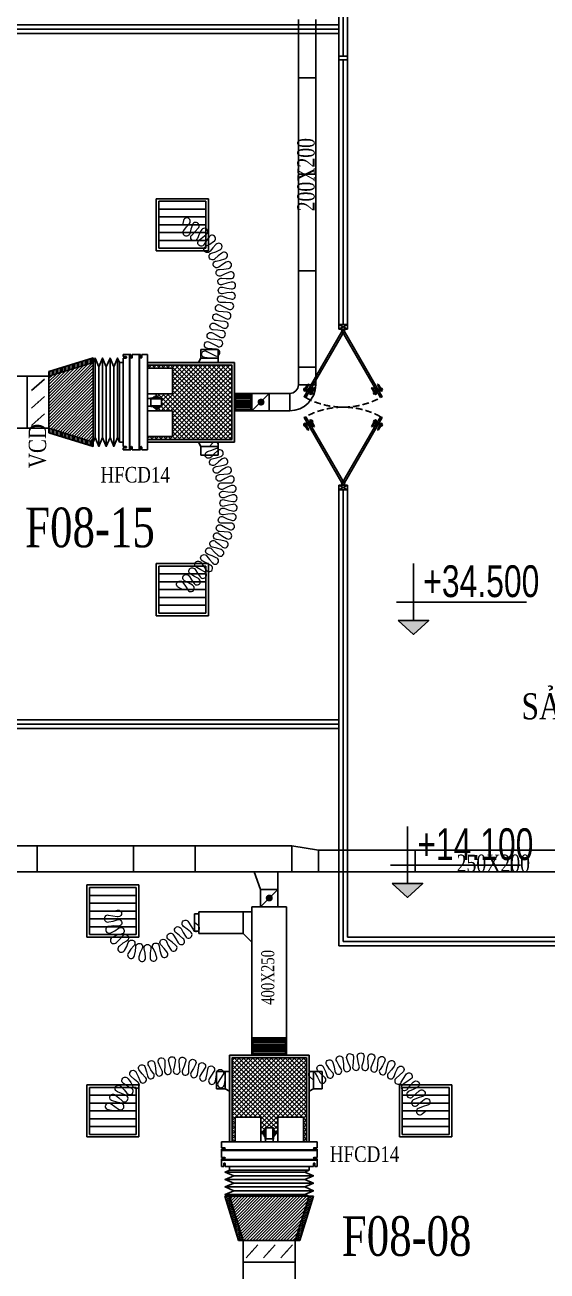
# Model space of a CAD drawing. Header units: metres. Extents: x 352651 to 1421851, y -87441 to -24441.
# Drawn here: x 999570 to 1005579, y -62804 to -48460 of the extents above; entities that cross this region are included whole.
import ezdxf
from ezdxf.enums import TextEntityAlignment as Align

# ---------------------------------------------------------------- set-up
doc = ezdxf.new("R2010")
doc.units = ezdxf.units.M
doc.header["$LTSCALE"] = 300
doc.header["$MEASUREMENT"] = 0
doc.linetypes.add('DASHED2', pattern=[0.375, 0.25, -0.125])
doc.layers.get('0').update_dxf_attribs({"linetype": 'CONTINUOUS'})
for name, color, linetype in [('bat noi mem', 4, 'CONTINUOUS'), ('CUA', 8, 'CONTINUOUS'), ('CUAGIO', 2, 'CONTINUOUS'), ('KHUAT', 8, 'DASHED2'), ('KT', 1, 'CONTINUOUS'), ('TEXT', 4, 'CONTINUOUS'), ('THAY', 9, 'CONTINUOUS'), ('thiet bi', 11, 'CONTINUOUS')]:
    doc.layers.add(name, color=color, linetype=linetype)
doc.layers.add('noi mem', color=5, linetype='BATTING', lineweight=0)
doc.styles.add('ANO', font='VnAvantH.TTF')
doc.styles.add('chu thich', font='vntimeh.shx', dxfattribs={"width": 0.8})
doc.styles.add('PHU', font='vntimeh.shx', dxfattribs={"width": 0.8})
doc.styles.add('ROMANS', font='romans.shx', dxfattribs={"width": 0.75, "bigfont": 'romancvn.shx'})
doc.linetypes.add('BATTING', pattern='A,0.0001,-0.1,[134,ltypeshp.shx,S=0.1,R=0,X=-0.1,Y=0],-0.2,[134,ltypeshp.shx,S=0.1,R=180,X=0.1,Y=0],-0.1', length=0.4001)
pattern_1 = [(90, (1057804.174, -608471.175), (12.5, 6.25), [0, -12.5])]
pattern_2 = [(180, (1558050.941, -4495.648), (-6.25, 12.5), [0, -12.5])]

# ---------------------------------------------------------------- blocks, each defined once
blk = doc.blocks.new('COTSAN')
for p, q in [((0, 1.044), (0, 5.58)), ((-1.335, 2.537), (8.895, 2.537))]:
    blk.add_line(p, q)
blk.add_lwpolyline([(-1.199, 1.107), (1.201, 1.107), (0.001, 0)], close=True)
blk.add_solid([(-1.199, 1.107), (1.201, 1.107), (0.001, 0)])
at = {"style": 'ANO', "width": 0.75}
blk.add_attdef('+0.000', (0.773, 2.941), '', height=2.5, dxfattribs=at)
blk = doc.blocks.new('SAG')
at = {"layer": 'CUAGIO'}
for p, q in [((-300, 300), (-300, -300)), ((300, 300), (-300, 300)), ((300, -300), (300, 300)), ((-300, -300), (300, -300))]:
    blk.add_line(p, q, dxfattribs=at)
at = {"layer": 'CUAGIO', "color": 8}
for p, q in [((-270, 270), (-270, -270)), ((270, 270), (-270, 270)), ((-180, -270), (-180, 270)), ((-90, -270), (-90, 270)), ((0, -270), (0, 270)), ((90, -270), (90, 270)), ((180, -270), (180, 270)), ((270, -270), (270, 270)), ((-270, -270), (270, -270))]:
    blk.add_line(p, q, dxfattribs=at)
blk = doc.blocks.new('bac noi mem')
at = {"layer": 'bat noi mem'}
for p, q in [((493887, -64673), (493867, -64693)), ((494047, -64673), (493887, -64673)), ((494047, -64673), (494067, -64693)), ((494067, -64693), (493867, -64693)), ((493867, -64693), (493887, -64713)), ((493887, -64713), (493867, -64733)), ((494067, -64733), (493867, -64733)), ((493867, -64733), (493887, -64753)), ((493887, -64753), (493867, -64773)), ((494067, -64773), (493867, -64773)), ((493867, -64773), (493887, -64793)), ((493887, -64793), (493867, -64813)), ((494067, -64813), (493867, -64813)), ((493867, -64813), (493887, -64833)), ((493887, -64833), (493867, -64853)), ((494047, -64713), (493887, -64713)), ((494047, -64753), (493887, -64753)), ((494047, -64793), (493887, -64793)), ((494047, -64833), (493887, -64833)), ((494067, -64693), (494047, -64713)), ((494047, -64713), (494067, -64733)), ((494067, -64733), (494047, -64753)), ((494047, -64753), (494067, -64773)), ((494067, -64773), (494047, -64793)), ((494047, -64793), (494067, -64813)), ((494067, -64813), (494047, -64833)), ((494047, -64833), (494067, -64853)), ((494067, -64853), (493867, -64853)), ((493867, -64853), (493887, -64873)), ((494047, -64873), (493887, -64873)), ((494067, -64853), (494047, -64873))]:
    blk.add_line(p, q, dxfattribs=at)

msp = doc.modelspace()

# ---------------------------------------------------------------- hatches: boundary and pattern name
at = {"layer": 'CUAGIO'}
h = msp.add_hatch(dxfattribs=at)
h.set_pattern_fill('DOTS', color=2, scale=200, angle=90, style=0)
h.set_pattern_definition(pattern_1)
h.paths.add_polyline_path([(999847.1, -52502.4), (999847.1, -52450), (1000357.1, -52292), (1000357.1, -52344.4)])
h = msp.add_hatch(dxfattribs=at)
h.set_pattern_fill('ANSI31', color=256, scale=200, style=0)
h.set_pattern_definition([(45, (174941.88, -88621.382), (-17.6776695, 17.6776695), [])])
h.paths.add_polyline_path([(1000357.1, -52344.4), (999847.1, -52502.4), (999847.1, -53102.4), (1000357.1, -53260.4)])
h = msp.add_hatch(dxfattribs=at)
h.set_pattern_fill('DOTS', color=2, scale=200, angle=-90, style=0)
h.set_pattern_definition([(270, (1031519.591, 545734.478), (12.5, -6.25), [0, -12.5])])
h.paths.add_polyline_path([(1001952.1, -53230.4), (1000982.1, -53230.4), (1000982.1, -53260.4), (1001982.1, -53260.4), (1001982.1, -52344.4), (1000982.1, -52344.4), (1000982.1, -52374.4), (1001952.1, -52374.4)])
at = {"layer": 'CUAGIO', "ltscale": 1.5}
h = msp.add_hatch(dxfattribs=at)
h.set_pattern_fill('ANSI37', color=9, scale=300, style=0)
h.set_pattern_definition([(45, (532935.114, 157.193), (-26.5165043, 26.5165043), []), (135, (532935.114, 157.193), (-26.5165043, -26.5165043), [])])
h.paths.add_polyline_path([(1001268.1, -52900.6), (1001268.1, -53195.6), (1000982.1, -53195.6), (1000982.1, -53230.4), (1001952.1, -53230.4), (1001952.1, -52374.4), (1000982.1, -52374.4), (1000982.1, -52410.6), (1001268.1, -52410.6), (1001268.1, -52705.6), (1001080.7, -52705.6), (1001080.7, -52735), (1001100.9, -52735), (1001100.9, -52745.5), (1001116.7, -52745.5), (1001116.7, -52755.4), (1001141.6, -52755.4, -1), (1001143.7, -52761.9), (1001143.7, -52844.3, -1), (1001141.6, -52850.7), (1001116.7, -52850.7), (1001116.7, -52860.6), (1001100.9, -52860.6), (1001100.9, -52871.2), (1001080.7, -52871.2), (1001080.7, -52900.6)])
at = {"layer": 'CUAGIO'}
h = msp.add_hatch(dxfattribs=at)
h.set_pattern_fill('DOTS', color=2, scale=200, angle=90, style=0)
h.set_pattern_definition(pattern_1)
h.paths.add_polyline_path([(999847.1, -53154.7), (999847.1, -53102.4), (1000357.1, -53260.4), (1000357.1, -53312.7)])
h = msp.add_hatch(dxfattribs=at)
h.set_pattern_fill('DOTS', color=2, scale=200, style=0)
h.set_pattern_definition([(0, (403845.287, -30780.231), (6.25, 12.5), [0, -12.5])])
h.paths.add_polyline_path([(1002810.1, -60347.7), (1002810.1, -61317.7), (1002840.1, -61317.7), (1002840.1, -60317.7), (1001924.1, -60317.7), (1001924.1, -61317.7), (1001954.1, -61317.7), (1001954.1, -60347.7)])
at = {"layer": 'CUAGIO', "ltscale": 1.5}
h = msp.add_hatch(dxfattribs=at)
h.set_pattern_fill('ANSI37', color=9, scale=300, style=0)
h.set_pattern_definition([(45, (451260.247, -717.186), (-26.5165043, 26.5165043), []), (135, (451260.247, -717.186), (-26.5165043, -26.5165043), [])])
h.paths.add_polyline_path([(1002285.3, -61031.7), (1002285.3, -61219.1), (1002314.7, -61219.1), (1002314.7, -61198.9), (1002325.3, -61198.9), (1002325.3, -61183.1), (1002335.2, -61183.1), (1002335.2, -61158.2, -1), (1002341.7, -61156.1), (1002424, -61156.1, -1), (1002430.5, -61158.2), (1002430.5, -61183.1), (1002440.4, -61183.1), (1002440.4, -61198.9), (1002450.9, -61198.9), (1002450.9, -61219.1), (1002480.3, -61219.1), (1002480.3, -61031.7), (1002775.3, -61031.7), (1002775.3, -61317.7), (1002810.1, -61317.7), (1002810.1, -60347.7), (1001954.1, -60347.7), (1001954.1, -61317.7), (1001990.3, -61317.7), (1001990.3, -61031.7)])
at = {"layer": 'CUAGIO'}
h = msp.add_hatch(dxfattribs=at)
h.set_pattern_fill('DOTS', color=2, scale=200, angle=180, style=0)
h.set_pattern_definition(pattern_2)
h.paths.add_polyline_path([(1002082.1, -62452.7), (1002029.8, -62452.7), (1001871.8, -61942.7), (1001924.1, -61942.7)])
h = msp.add_hatch(dxfattribs=at)
h.set_pattern_fill('ANSI31', color=256, scale=200, style=0)
h.set_pattern_definition([(45, (174941.88, -88268.802), (-17.6776695, 17.6776695), [])])
h.paths.add_polyline_path([(1001924.1, -61942.7), (1002082.1, -62452.7), (1002682.1, -62452.7), (1002840.1, -61942.7)])
h = msp.add_hatch(dxfattribs=at)
h.set_pattern_fill('DOTS', color=2, scale=200, angle=180, style=0)
h.set_pattern_definition(pattern_2)
h.paths.add_polyline_path([(1002734.5, -62452.7), (1002682.1, -62452.7), (1002840.1, -61942.7), (1002892.5, -61942.7)])

# ---------------------------------------------------------------- linework, layer by layer
at = {"layer": 'bat noi mem'}
for p, q in [((1000357.1, -53260.4), (1000357.1, -52344.4)), ((1000378.6, -53210.4), (1000378.6, -52294.4)), ((1000464.3, -53210.4), (1000464.3, -52294.4)), ((1000550, -52294.4), (1000550, -53210.4)), ((1000635.7, -52294.4), (1000635.7, -53210.4)), ((1000421.4, -52394.4), (1000421.4, -53310.4)), ((1000507.1, -53310.4), (1000507.1, -52394.4)), ((1000592.9, -53310.4), (1000592.9, -52394.4)), ((1002582.1, -60117.7), (1002182.1, -60117.7)), ((1002202.1, -60117.7), (1002182.1, -60137.7)), ((1002582.1, -60137.7), (1002182.1, -60137.7)), ((1002182.1, -60137.7), (1002202.1, -60157.7)), ((1002202.1, -60157.7), (1002182.1, -60177.7)), ((1002582.1, -60177.7), (1002182.1, -60177.7)), ((1002182.1, -60177.7), (1002202.1, -60197.7)), ((1002202.1, -60197.7), (1002182.1, -60217.7)), ((1002582.1, -60217.7), (1002182.1, -60217.7)), ((1002182.1, -60217.7), (1002202.1, -60237.7)), ((1002202.1, -60237.7), (1002182.1, -60257.7)), ((1002562.1, -60157.7), (1002202.1, -60157.7)), ((1002562.1, -60197.7), (1002202.1, -60197.7)), ((1002562.1, -60237.7), (1002202.1, -60237.7)), ((1002562.1, -60117.7), (1002582.1, -60137.7)), ((1002582.1, -60137.7), (1002562.1, -60157.7)), ((1002562.1, -60157.7), (1002582.1, -60177.7)), ((1002582.1, -60177.7), (1002562.1, -60197.7)), ((1002562.1, -60197.7), (1002582.1, -60217.7)), ((1002582.1, -60217.7), (1002562.1, -60237.7)), ((1002562.1, -60237.7), (1002582.1, -60257.7)), ((1002582.1, -60257.7), (1002182.1, -60257.7)), ((1002182.1, -60257.7), (1002202.1, -60277.7)), ((1002202.1, -60277.7), (1002182.1, -60297.7)), ((1002582.1, -60297.7), (1002182.1, -60297.7)), ((1002182.1, -60297.7), (1002202.1, -60317.7)), ((1002562.1, -60277.7), (1002202.1, -60277.7)), ((1002562.1, -60317.7), (1002202.1, -60317.7)), ((1002582.1, -60257.7), (1002562.1, -60277.7)), ((1002562.1, -60277.7), (1002582.1, -60297.7)), ((1002582.1, -60297.7), (1002562.1, -60317.7)), ((1001874.1, -61664.1), (1002790.1, -61664.1)), ((1001874.1, -61749.8), (1002790.1, -61749.8)), ((1002890.1, -61707), (1001974.1, -61707)), ((1002890.1, -61792.7), (1001974.1, -61792.7)), ((1002790.1, -61835.5), (1001874.1, -61835.5)), ((1002790.1, -61921.3), (1001874.1, -61921.3)), ((1002840.1, -61942.7), (1001924.1, -61942.7)), ((1001974.1, -61878.4), (1002890.1, -61878.4))]:
    msp.add_line(p, q, dxfattribs=at)
for points in [[(1000657.1, -52344.4), (1000635.7, -52294.4), (1000592.9, -52394.4), (1000550, -52294.4), (1000507.1, -52394.4), (1000464.3, -52294.4), (1000421.4, -52394.4), (1000378.6, -52294.4), (1000357.1, -52344.4)], [(1000657.1, -53260.4), (1000635.7, -53210.4), (1000592.9, -53310.4), (1000550, -53210.4), (1000507.1, -53310.4), (1000464.3, -53210.4), (1000421.4, -53310.4), (1000378.6, -53210.4), (1000357.1, -53260.4)], [(1001924.1, -61642.7), (1001874.1, -61664.1), (1001974.1, -61707), (1001874.1, -61749.8), (1001974.1, -61792.7), (1001874.1, -61835.5), (1001974.1, -61878.4), (1001874.1, -61921.3), (1001924.1, -61942.7)], [(1002840.1, -61642.7), (1002790.1, -61664.1), (1002890.1, -61707), (1002790.1, -61749.8), (1002890.1, -61792.7), (1002790.1, -61835.5), (1002890.1, -61878.4), (1002790.1, -61921.3), (1002840.1, -61942.7)]]:
    msp.add_lwpolyline(points, dxfattribs=at)
at = {"layer": 'CUA', "linetype": 'Continuous'}
for p, q in [((1003182.1, -48859.6), (1003182.1, -45809.6)), ((1003182.1, -45809.6), (1003182.1, -48859.6)), ((1003232.1, -45809.6), (1003232.1, -48819.6)), ((1003282.1, -45809.6), (1003282.1, -48859.6)), ((992382.1, -48459.6), (1003182.1, -48459.6)), ((992382.1, -48509.6), (1003182.1, -48509.6)), ((992382.1, -48559.6), (1003182.1, -48559.6)), ((1003182.1, -48859.6), (1003182.1, -51909.6)), ((1003232.1, -48859.6), (1003232.1, -51909.6)), ((1003282.1, -48859.6), (1003282.1, -51909.6)), ((1003182.1, -59059.6), (1003182.1, -53809.6)), ((1003182.1, -53809.6), (1003182.1, -58873.5)), ((1003232.1, -53809.6), (1003232.1, -59009.6)), ((1003282.1, -53809.6), (1003282.1, -58959.6)), ((994382.1, -56459.6), (1003182.1, -56459.6)), ((994382.1, -56509.6), (1003182.1, -56509.6)), ((994382.1, -56559.6), (1003182.1, -56559.6)), ((1003182.1, -59059.6), (1008832.1, -59059.6)), ((1003232.1, -59009.6), (1008832.1, -59009.6)), ((1003282.1, -58959.6), (1008832.1, -58959.6))]:
    msp.add_line(p, q, dxfattribs=at)
at = {"layer": 'CUA'}
for p, q in [((1003182.1, -51909.6), (1003281.7, -51909.6)), ((1003281.7, -51962.3), (1003182.1, -51909.6)), ((1003182.1, -51962.3), (1003281.7, -51909.6)), ((1003182.1, -51962.3), (1003182.1, -51909.6)), ((1003281.7, -51962.3), (1003281.7, -51909.6)), ((1003281.7, -51962.3), (1003182.1, -51962.3)), ((1002783.6, -52680.4), (1002812.5, -52630.2)), ((1002800.5, -52638.5), (1002826.5, -52593.5)), ((1002811.3, -52644.7), (1002837.3, -52599.7)), ((1002826.5, -52593.5), (1002837.3, -52599.7)), ((1002867.2, -52677), (1002893.1, -52631.9)), ((1002878, -52683.2), (1002903.9, -52638.2)), ((1002903.9, -52638.2), (1002893.1, -52631.9)), ((1003559.9, -52638.2), (1003570.7, -52631.9)), ((1003585.9, -52683.2), (1003559.9, -52638.2)), ((1003596.7, -52677), (1003570.7, -52631.9)), ((1003637.3, -52593.5), (1003626.5, -52599.7)), ((1003652.5, -52644.7), (1003626.5, -52599.7)), ((1003663.3, -52638.5), (1003637.3, -52593.5)), ((1003680.3, -52680.4), (1003651.3, -52630.2)), ((1002819.9, -52669.5), (1002774.9, -52643.5)), ((1002841.5, -52681.9), (1002886.4, -52707.9)), ((1002850.2, -52718.8), (1002879.1, -52668.7)), ((1003622.4, -52681.9), (1003577.4, -52707.9)), ((1003613.7, -52718.8), (1003584.7, -52668.7)), ((1003644, -52669.5), (1003688.9, -52643.5)), ((1002819.9, -53049.7), (1002774.9, -53075.6)), ((1002783.6, -53038.8), (1002812.5, -53088.9)), ((1002841.5, -53037.2), (1002886.4, -53011.3)), ((1002850.2, -53000.3), (1002879.1, -53050.5)), ((1002867.2, -53042.2), (1002893.1, -53087.2)), ((1002878, -53035.9), (1002903.9, -53081)), ((1003585.9, -53035.9), (1003559.9, -53081)), ((1003596.7, -53042.2), (1003570.7, -53087.2)), ((1003622.4, -53037.2), (1003577.4, -53011.3)), ((1003613.7, -53000.3), (1003584.7, -53050.5)), ((1003644, -53049.7), (1003688.9, -53075.6)), ((1003680.3, -53038.8), (1003651.3, -53088.9)), ((1002800.5, -53080.6), (1002826.5, -53125.7)), ((1002811.3, -53074.4), (1002837.3, -53119.4)), ((1002826.5, -53125.7), (1002837.3, -53119.4)), ((1002903.9, -53081), (1002893.1, -53087.2)), ((1003559.9, -53081), (1003570.7, -53087.2)), ((1003652.5, -53074.4), (1003626.5, -53119.4)), ((1003637.3, -53125.7), (1003626.5, -53119.4)), ((1003663.3, -53080.6), (1003637.3, -53125.7)), ((1003281.7, -53756.8), (1003182.1, -53756.8)), ((1003281.7, -53756.8), (1003182.1, -53809.6)), ((1003182.1, -53756.8), (1003281.7, -53809.6)), ((1003182.1, -53756.8), (1003182.1, -53809.6)), ((1003281.7, -53756.8), (1003281.7, -53809.6)), ((1003182.1, -53809.6), (1003281.7, -53809.6))]:
    msp.add_line(p, q, dxfattribs=at)
at = {"layer": 'CUA', "linetype": 'Continuous'}
msp.add_lwpolyline([(1003282.1, -48859.6), (1003282.1, -48819.6), (1003182.1, -48819.6), (1003182.1, -48859.6)], close=True, dxfattribs=at)
at = {"layer": 'CUA'}
for points in [[(1002801.6, -52749.9), (1003250.2, -51972.9), (1003231.9, -51962.3), (1002783.3, -52739.4)], [(1003662.2, -52749.9), (1003213.6, -51972.9), (1003231.9, -51962.3), (1003680.5, -52739.4)], [(1002801.6, -52969.2), (1003250.2, -53746.2), (1003231.9, -53756.8), (1002783.3, -52979.8)], [(1003662.2, -52969.2), (1003213.6, -53746.2), (1003231.9, -53756.8), (1003680.5, -52979.8)]]:
    msp.add_lwpolyline(points, close=True, dxfattribs=at)
for centre, major_axis in [((1002797.4, -52656.5), (4.7, -17.6)), ((1003599.9, -52694.9), (17.6, -4.7)), ((1002864, -53024.2), (-17.6, 4.7)), ((1003666.5, -53062.7), (-4.7, 17.6))]:
    msp.add_ellipse(centre, major_axis=major_axis, ratio=1, dxfattribs=at)
at = {"layer": 'CUA', "extrusion": (0, 0, -1)}
for centre, major_axis in [((1003666.5, -52656.5), (-4.7, -17.6)), ((1002864, -52694.9), (-17.6, -4.7)), ((1002797.4, -53062.7), (4.7, 17.6)), ((1003599.9, -53024.2), (17.6, 4.7))]:
    msp.add_ellipse(centre, major_axis=major_axis, ratio=1, dxfattribs=at)
at = {"layer": 'CUAGIO'}
for p, q in [((1002717.1, -52601.1), (1002717.1, -48398.3)), ((1002917.1, -52601.1), (1002917.1, -48398.3)), ((1001592.8, -52194.7), (1001792.8, -52194.7)), ((1001792.8, -52294.4), (1001792.8, -52194.7)), ((1001592.8, -52294.4), (1001792.8, -52294.4)), ((1001792.8, -52294.4), (1001592.8, -52294.4)), ((1001792.8, -52294.4), (1001592.8, -52294.4)), ((1000982.1, -52374.4), (1001952.1, -52374.4)), ((999796.4, -52535.4), (999647.9, -52669.3)), ((1002717.1, -52601.1), (1002917.1, -52601.1)), ((999796.4, -52735.4), (999647.9, -52869.3)), ((1002617.1, -52701.1), (1001982.1, -52701.1)), ((1002382.1, -52701.1), (1002182.1, -52901.1)), ((1002182.1, -52901.1), (1002182.1, -52701.1)), ((1002382.1, -52901.1), (1002382.1, -52701.1)), ((1002617.1, -52701.1), (1002617.1, -52901.1)), ((1002617.1, -52901.1), (1001982.1, -52901.1)), ((999796.4, -52935.4), (999647.9, -53069.3)), ((1000982.1, -53230.4), (1001952.1, -53230.4)), ((1000982.1, -53260.4), (1001403.5, -53260.4)), ((1001792.8, -53310.4), (1001592.8, -53310.4)), ((1001792.8, -53310.4), (1001592.8, -53310.4)), ((1001792.8, -53310.4), (1001592.8, -53310.4)), ((1001792.8, -53310.4), (1001792.8, -53410.1)), ((1001592.8, -53410.1), (1001792.8, -53410.1)), ((993409.7, -57909.6), (1002640.6, -57909.6)), ((999710.6, -57909.6), (999710.6, -58209.6)), ((999710.6, -57909.6), (999710.6, -58209.6)), ((1000820.6, -57909.6), (1000820.6, -58209.6)), ((1001530.6, -57909.6), (1001530.6, -58209.6)), ((1002640.6, -58209.6), (1002640.6, -57909.6)), ((1002640.6, -57909.6), (1002950.6, -57959.6)), ((1002640.6, -57909.6), (1002640.6, -58209.6)), ((1002950.2, -57959.6), (1007190.1, -57959.5)), ((1002950.6, -57959.6), (1002950.6, -58209.6)), ((1004060.6, -57959.6), (1004060.6, -58209.6)), ((1005170.6, -57959.6), (1005170.6, -58209.6)), ((993409.7, -58209.6), (1007190.1, -58209.5)), ((1002282.1, -58409.6), (1002207.1, -58209.6)), ((1002482.1, -58209.6), (1002482.1, -58415.6)), ((1002282.1, -58409.6), (1002482.1, -58409.6)), ((1002482.1, -58409.6), (1002282.1, -58609.5)), ((1002282.1, -58409.6), (1002282.1, -58609.5)), ((1002482.1, -58409.6), (1002282.1, -58409.6)), ((1002482.1, -58409.6), (1002482.1, -58609.5)), ((1001572.2, -58916.6), (1001572.2, -58666.6)), ((1001572.2, -58666.6), (1002182.1, -58666.6)), ((1001582.2, -58666.6), (1002182.1, -58666.6)), ((1002082.1, -58916.6), (1002082.1, -58666.6)), ((1002082.1, -58916.6), (1002082.1, -58666.6)), ((1002182.1, -59751.5), (1002182.1, -58609.5)), ((1002182.1, -58609.5), (1002182.1, -60317.7)), ((1002582.1, -58609.5), (1002182.1, -58609.5)), ((1002282.1, -58609.5), (1002482.1, -58609.5)), ((1002482.1, -58609.5), (1002582.1, -58609.5)), ((1002582.1, -60317.7), (1002582.1, -58609.5)), ((1002082.1, -58916.6), (1001572.2, -58916.6)), ((1002082.1, -58916.6), (1001582.2, -58916.6)), ((1002082.1, -58916.6), (1002182.1, -59016.6)), ((1002082.1, -58916.6), (1002182.1, -59016.6)), ((1001954.1, -61317.7), (1001954.1, -60347.7)), ((1002810.1, -61317.7), (1002810.1, -60347.7)), ((1001774.4, -60707), (1001774.4, -60507)), ((1001874.1, -60507), (1001774.4, -60507)), ((1001874.1, -60707), (1001874.1, -60507)), ((1001874.1, -60507), (1001874.1, -60707)), ((1001874.1, -60507), (1001874.1, -60707)), ((1002890.1, -60507), (1002890.1, -60707)), ((1002890.1, -60507), (1002890.1, -60707)), ((1002890.1, -60707), (1002890.1, -60507)), ((1002989.8, -60507), (1002989.8, -60707)), ((1002890.1, -60707), (1002989.8, -60707)), ((1002840.1, -61317.7), (1002840.1, -60896.3)), ((1002249.1, -62503.4), (1002115.2, -62652)), ((1002449.1, -62503.4), (1002315.2, -62652)), ((1002649.1, -62503.4), (1002515.2, -62652)), ((1002682.1, -62702.7), (1002082.1, -62702.7))]:
    msp.add_line(p, q, dxfattribs=at)
at = {"layer": 'CUAGIO', "color": 2}
for p, q in [((1002917.1, -49068.3), (1002717.1, -49068.3)), ((1002917.1, -50178.3), (1002717.1, -50178.3)), ((1002917.1, -51288.3), (1002717.1, -51288.3)), ((1000357.1, -53312.7), (1000357.1, -52292)), ((1000982.1, -52344.4), (1001982.1, -52344.4)), ((1001982.1, -52344.4), (1001982.1, -53260.4)), ((999847.1, -52450), (999847.1, -52502.4)), ((1001952.1, -52374.4), (1001952.1, -53230.4)), ((1002917.1, -52398.3), (1002717.1, -52398.3)), ((999847.1, -53086.9), (999847.1, -52517.9)), ((999847.1, -53102.4), (999847.1, -53154.7)), ((1000357.1, -53260.4), (1000357.1, -53312.7)), ((1001982.1, -53260.4), (1000982.1, -53260.4)), ((1001924.1, -61317.7), (1001924.1, -60317.7)), ((1001924.1, -60317.7), (1002840.1, -60317.7)), ((1001954.1, -60347.7), (1002810.1, -60347.7)), ((1002840.1, -60317.7), (1002840.1, -61317.7)), ((1002892.5, -61942.7), (1001871.8, -61942.7)), ((1002840.1, -61942.7), (1002892.5, -61942.7)), ((1002029.8, -62452.7), (1002082.1, -62452.7)), ((1002682.1, -62452.7), (1002734.5, -62452.7))]:
    msp.add_line(p, q, dxfattribs=at)
at = {"layer": 'CUAGIO'}
for points in [[(1001592.8, -52194.7), (1001592.8, -52294.4)], [(1000357.1, -52292), (999847.1, -52450)], [(999847.1, -53102.4), (1000357.1, -53260.4), (1000357.1, -52344.4), (999847.1, -52502.4)], [(1001567.6, -52344.4), (1001592.8, -52294.4)], [(1001792.8, -52344.4), (1001792.8, -52294.4)], [(1001792.8, -52344.4), (1001792.8, -52294.4)], [(1001792.8, -52294.4), (1001792.8, -52344.4)], [(999847.1, -53154.7), (1000357.1, -53312.7)], [(1001567.6, -53260.4), (1001592.8, -53310.4)], [(1001592.8, -53410.1), (1001592.8, -53310.4)], [(1001792.8, -53260.4), (1001792.8, -53310.4)], [(1001792.8, -53260.4), (1001792.8, -53310.4)], [(1001792.8, -53310.4), (1001792.8, -53260.4)], [(1001924.1, -60507), (1001874.1, -60507)], [(1002840.1, -60507), (1002890.1, -60507)], [(1002840.1, -60507), (1002890.1, -60507)], [(1002989.8, -60507), (1002890.1, -60507)], [(1001774.4, -60707), (1001874.1, -60707)], [(1001924.1, -60732.2), (1001874.1, -60707)], [(1002840.1, -60732.2), (1002890.1, -60707)], [(1001871.8, -61942.7), (1002029.8, -62452.7)], [(1002682.1, -62452.7), (1002840.1, -61942.7), (1001924.1, -61942.7), (1002082.1, -62452.7)], [(1002734.5, -62452.7), (1002892.5, -61942.7)]]:
    msp.add_lwpolyline(points, dxfattribs=at)
at = {"layer": 'CUAGIO', "color": 2}
for points in [[(998487.1, -52502.4), (998487.1, -53102.4), (999597.1, -53102.4), (999597.1, -52502.4)], [(1002082.1, -63812.7), (1002682.1, -63812.7), (1002682.1, -62702.7), (1002082.1, -62702.7)]]:
    msp.add_lwpolyline(points, close=True, dxfattribs=at)
at = {"layer": 'CUAGIO'}
for points in [[(999597.1, -53102.4), (999597.1, -52502.4), (999847.1, -52502.4), (999847.1, -53102.4)], [(1001572.2, -58891.6), (1001522.2, -58891.6), (1001522.2, -58691.6), (1001572.2, -58691.6)], [(1002082.1, -62702.7), (1002682.1, -62702.7), (1002682.1, -62452.7), (1002082.1, -62452.7)]]:
    msp.add_lwpolyline(points, close=True, dxfattribs=at)
for points, const_width in [([(999722.1, -52607.4, 1), (999722.1, -52597.4, 1)], 10), ([(1002287.6, -52781.1, 1), (1002287.6, -52821.1, 1)], 40), ([(999722.1, -52807.4, 1), (999722.1, -52797.4, 1)], 10), ([(999722.1, -53007.4, 1), (999722.1, -52997.4, 1)], 10), ([(1002402.1, -58509.5, -1), (1002362.1, -58509.5, -1)], 40), ([(1002177.1, -62577.7, -1), (1002187.1, -62577.7, -1)], 10), ([(1002377.1, -62577.7, -1), (1002387.1, -62577.7, -1)], 10), ([(1002577.1, -62577.7, -1), (1002587.1, -62577.7, -1)], 10)]:
    msp.add_lwpolyline(points, format="xyb", close=True, dxfattribs=dict(at, const_width=const_width))
for radius in [100, 300]:
    msp.add_arc((1002617.1, -52601.1), radius, 270, 0, dxfattribs=at)
at = {"layer": 'KHUAT'}
for centre, start, end in [((1003231.9, -51960.3), 241.40997, 298.59003), ((1003231.9, -53758.8), 61.40997, 118.59003)]:
    msp.add_arc(centre, 899.3, start, end, dxfattribs=at)
at = {"layer": 'noi mem', "linetype": 'ByBlock', "ltscale": 1.5}
for points in [[(1001692.8, -52294.4), (1001642.1, -52289.3, -1.3333333), (1001663.7, -52217.5), (1001708.8, -52241.1), (1001753.9, -52264.8, 1.3333333), (1001775.4, -52192.9), (1001724.7, -52187.9), (1001674, -52182.9, -1.3333333), (1001695.5, -52111), (1001740.6, -52134.7), (1001785.8, -52158.3, 1.3333333), (1001807.3, -52086.4), (1001756.6, -52081.4), (1001705.9, -52076.4, -1.3333333), (1001727.4, -52004.5), (1001772.5, -52028.2), (1001817.6, -52051.8, 1.3333333), (1001839.1, -51980), (1001788.5, -51974.9), (1001737.8, -51969.9, -1.3333333), (1001759.3, -51898), (1001804.4, -51921.7), (1001849.5, -51945.3, 1.3333333), (1001871, -51873.5), (1001820.3, -51868.4), (1001769.6, -51863.4, -1.3333333), (1001791.1, -51791.6), (1001836.3, -51815.2), (1001881.4, -51838.8, 1.3333333), (1001902.9, -51767), (1001852.2, -51762), (1001801.6, -51757.2, -1.3333333), (1001822.8, -51685.2), (1001867.9, -51708.7), (1001914.8, -51729.7, 1.3333333), (1001932, -51656.7), (1001880.6, -51654.6), (1001830.2, -51656.3, -1.3333333), (1001842.2, -51582.2), (1001889.5, -51599.7), (1001938.9, -51613.9, 1.3333333), (1001945.6, -51539.2), (1001894.4, -51544.4), (1001844.8, -51553.2, -1.3333333), (1001846.1, -51478.2), (1001895.5, -51488.8), (1001946.4, -51495.9, 1.3333333), (1001942.5, -51421), (1001892.6, -51433.3), (1001844.6, -51449.1, -1.3333333), (1001835.4, -51374.6), (1001885.7, -51378.2), (1001937.1, -51378, 1.3333333), (1001922.7, -51304.4), (1001875, -51323.7), (1001829.8, -51346, -1.3333333), (1001810.1, -51273.7), (1001860.4, -51270.1), (1001911.3, -51262.6, 1.3333333), (1001886.6, -51191.8), (1001842.1, -51217.6), (1001800.5, -51246.1, -1.3333333), (1001770.8, -51177.2), (1001820.1, -51166.6), (1001869.4, -51152, 1.3333333), (1001834.9, -51085.4), (1001794.6, -51117.2), (1001757.4, -51151.4, -1.3333333), (1001718.3, -51087.4), (1001765.6, -51069.8), (1001812.3, -51048.4, 1.3333333), (1001768.8, -50987.4), (1001733.3, -51024.6), (1001701.3, -51063.6, -1.3333333), (1001653.6, -51005.8), (1001697.9, -50981.8), (1001741.2, -50954, 1.3333333), (1001689.5, -50899.7), (1001659.6, -50941.5), (1001633.5, -50984.7, -1.3333333), (1001578, -50934.2), (1001618.5, -50904.1), (1001657.4, -50870.5, 1.3333333), (1001598.5, -50824.1), (1001574.9, -50869.7), (1001555.1, -50916.1, -1.3333333), (1001493.1, -50874), (1001528.9, -50838.5), (1001562.7, -50799.7, 1.3333333), (1001497.8, -50762.1), (1001480.9, -50810.6), (1001466.5, -50859.4, -1.3333333), (1001399.9, -50824.9), (1001431.5, -50785), (1001463.1, -50745.1, 1.3333333), (1001396.4, -50710.7), (1001382.1, -50759.6)], [(1001382.1, -54959.6), (1001337.5, -54934.2, -1.3333333), (1001388.3, -54879.1), (1001417.3, -54921.5), (1001446.2, -54963.9, 1.3333333), (1001497, -54908.7), (1001452.4, -54883.3), (1001407.7, -54858, -1.3333333), (1001458.6, -54802.8), (1001487.5, -54845.2), (1001516.4, -54887.6, 1.3333333), (1001567.2, -54832.5), (1001522.6, -54807.1), (1001478, -54781.8, -1.3333333), (1001528.8, -54726.6), (1001557.7, -54769), (1001586.6, -54811.4, 1.3333333), (1001637.5, -54756.3), (1001592.8, -54730.9), (1001548.2, -54705.5, -1.3333333), (1001599, -54650.4), (1001627.9, -54692.8), (1001657.9, -54734.8, 1.3333333), (1001707.7, -54678.7), (1001662.3, -54654), (1001616.3, -54631.9, -1.3333333), (1001663.3, -54573.5), (1001694.8, -54613.6), (1001728.7, -54652.6, 1.3333333), (1001772.8, -54591.9), (1001725.2, -54571.7), (1001677.3, -54554.2, -1.3333333), (1001718.4, -54491.5), (1001753.6, -54528.4), (1001791.1, -54563.8, 1.3333333), (1001829.1, -54499.2), (1001779.9, -54483.7), (1001730.5, -54470.9, -1.3333333), (1001765.3, -54404.5), (1001803.9, -54437.8), (1001844.7, -54469.4, 1.3333333), (1001876.2, -54401.4), (1001825.7, -54390.8), (1001775.3, -54382.8, -1.3333333), (1001803.4, -54313.3), (1001845.1, -54342.7), (1001888.8, -54370.3, 1.3333333), (1001913.5, -54299.5), (1001862.2, -54293.8), (1001811.3, -54290.8, -1.3333333), (1001832.6, -54218.9), (1001876.9, -54244.1), (1001923.1, -54267.3, 1.3333333), (1001940.8, -54194.4), (1001889.2, -54193.8), (1001838.2, -54195.8, -1.3333333), (1001852.4, -54122.1), (1001899, -54142.9), (1001947.2, -54161.5, 1.3333333), (1001957.7, -54087.2), (1001906.3, -54091.6), (1001855.7, -54098.5, -1.3333333), (1001862.7, -54023.9), (1001911.1, -54040), (1001960.9, -54053.8, 1.3333333), (1001964.2, -53978.9), (1001913.4, -53988.2), (1001863.8, -54000.1, -1.3333333), (1001863.4, -53925.1), (1001913.2, -53936.4), (1001964, -53945.3, 1.3333333), (1001960, -53870.4), (1001910.4, -53884.7), (1001862.2, -53901.3, -1.3333333), (1001854.5, -53826.7), (1001905.1, -53833.1), (1001956.6, -53837.1, 1.3333333), (1001945.4, -53762.9), (1001897.4, -53781.9), (1001851, -53803.1, -1.3333333), (1001836.1, -53729.6), (1001887.1, -53731.1), (1001938.7, -53730, 1.3333333), (1001920.3, -53657.3), (1001874.4, -53680.9), (1001830.3, -53706.5, -1.3333333), (1001808.4, -53634.8), (1001859.3, -53631.3), (1001910.5, -53625.2, 1.3333333), (1001885.1, -53554.6), (1001841.7, -53582.6), (1001800.3, -53612.3, -1.3333333), (1001771.5, -53543.1), (1001821.8, -53534.7), (1001872.3, -53523.6, 1.3333333), (1001840.1, -53455.9), (1001799.6, -53487.9), (1001761.3, -53521.6, -1.3333333), (1001725.9, -53455.4), (1001775.2, -53442.2), (1001824.3, -53426.3, 1.3333333), (1001785.8, -53362), (1001748.6, -53397.8), (1001712.6, -53434.4, -1.3333333), (1001672.3, -53371.2), (1001720.7, -53354.1), (1001769.1, -53337, 1.3333333), (1001728.8, -53273.7), (1001692.8, -53310.4)], [(1000582.1, -58659.6), (1000632, -58650, -1.3333333), (1000633.1, -58725), (1000583, -58716.9), (1000532.7, -58709, 1.3333333), (1000534.1, -58784), (1000584, -58774.2), (1000631.5, -58759.3, -1.3333333), (1000640.9, -58833.7), (1000591.2, -58831), (1000539.6, -58836.2, 1.3333333), (1000559.8, -58908.4), (1000606.6, -58886.1), (1000647.7, -58858.1, -1.3333333), (1000678.2, -58926.6), (1000629.9, -58938.5), (1000582.1, -58958.4, 1.3333333), (1000622.3, -59021.7), (1000660.6, -58986.8), (1000691.8, -58948.1, -1.3333333), (1000740.9, -59004.8), (1000698.1, -59030.1), (1000658, -59063, 1.3333333), (1000714.9, -59111.9), (1000741.5, -59067.5), (1000760.1, -59021.3, -1.3333333), (1000823.5, -59061.4), (1000789.9, -59098.1), (1000761.1, -59141.1, 1.3333333), (1000829.7, -59171.5), (1000842.2, -59121.2), (1000846.7, -59071.7, -1.3333333), (1000919, -59091.7), (1000897.4, -59136.5), (1000882.4, -59186.1, 1.3333333), (1000956.8, -59195.3), (1000954.3, -59143.5), (1000944.2, -59094.8, -1.3333333), (1001019.2, -59093), (1001011.5, -59142.2), (1001011.5, -59194, 1.3333333), (1001085.4, -59181.2), (1001067.9, -59132.4), (1001044.2, -59088.7, -1.3333333), (1001115.4, -59065.2), (1001122.3, -59114.5), (1001137.3, -59164.1, 1.3333333), (1001204.3, -59130.5), (1001173.5, -59088.8), (1001138.1, -59053.9, -1.3333333), (1001199.5, -59010.8), (1001220.4, -59055.9), (1001246.6, -59099.6, 1.3333333), (1001303.2, -59050.3), (1001263.6, -59018.3), (1001224, -58986.6, -1.3333333), (1001280.4, -58937.1), (1001306.7, -58980.5), (1001333, -59024, 1.3333333), (1001389.4, -58974.5), (1001349.8, -58942.8), (1001310.2, -58911, -1.3333333), (1001366.6, -58861.5), (1001392.9, -58905), (1001419.2, -58948.4, 1.3333333), (1001475.6, -58898.9), (1001436, -58867.2), (1001396.4, -58835.4, -1.3333333), (1001452.8, -58786), (1001479.1, -58829.4), (1001505.4, -58872.8, 1.3333333), (1001561.8, -58823.4), (1001522.2, -58791.6)], [(1000582.1, -60959.6), (1000532.5, -60948.3, -1.3333333), (1000562.8, -60879.7), (1000604.6, -60908.8), (1000646.3, -60938, 1.3333333), (1000676.7, -60869.5), (1000627.1, -60858.1), (1000577.6, -60844, -1.3333333), (1000611.6, -60777.1), (1000652.2, -60808.7), (1000689.4, -60842.7, 1.3333333), (1000728.4, -60778.6), (1000681, -60761.3), (1000634.3, -60739.7, -1.3333333), (1000678, -60678.8), (1000713.4, -60716.2), (1000744.9, -60755.5, 1.3333333), (1000793.2, -60698.1), (1000749.1, -60673.8), (1000706.2, -60645.3, -1.3333333), (1000758.7, -60591.8), (1000787.9, -60634.2), (1000813.1, -60677.8, 1.3333333), (1000869.6, -60628.5), (1000829.7, -60597.7), (1000791.6, -60563, -1.3333333), (1000851.7, -60518.1), (1000874.1, -60564.4), (1000892.4, -60611.4, 1.3333333), (1000955.7, -60571.3), (1000920.9, -60534.7), (1000888.6, -60494.7, -1.3333333), (1000954.8, -60459.5), (1000969.9, -60508.7), (1000980.8, -60557.9, 1.3333333), (1001049.5, -60527.9), (1001020.7, -60486.4), (1000994.8, -60442, -1.3333333), (1001065.7, -60417.2), (1001073.1, -60468.2), (1001076.3, -60518.5, 1.3333333), (1001148.8, -60499.3), (1001126.7, -60453.9), (1001107.9, -60406, -1.3333333), (1001181.7, -60392.4), (1001181.2, -60443.9), (1001176.8, -60494.1, 1.3333333), (1001251.4, -60486.1), (1001236.4, -60438), (1001225.1, -60387.8, -1.3333333), (1001300.1, -60385.5), (1001291.8, -60436.3), (1001279.8, -60485.3, 1.3333333), (1001354.7, -60488.8), (1001347.3, -60438.9), (1001343.8, -60387.6, -1.3333333), (1001418.2, -60396.8), (1001402.3, -60445.8), (1001382.9, -60492.3, 1.3333333), (1001456.4, -60507.2), (1001456.7, -60456.8), (1001461.1, -60405.5, -1.3333333), (1001533.2, -60426), (1001510, -60471.9), (1001484, -60515.4, 1.3333333), (1001554.6, -60540.7), (1001562.2, -60490.7), (1001570.6, -60440.4, -1.3333333), (1001640.8, -60466.6), (1001614.2, -60510.1), (1001587.6, -60553.5, 1.3333333), (1001657.9, -60579.7), (1001666.2, -60529.5), (1001674.5, -60479.2, -1.3333333), (1001744.8, -60505.4), (1001718.2, -60548.8), (1001691.6, -60592.3, 1.3333333), (1001761.8, -60618.5), (1001770.2, -60568.2), (1001778.5, -60518, -1.3333333), (1001848.8, -60544.2), (1001822.2, -60587.6), (1001795.5, -60631, 1.3333333), (1001865.8, -60657.2), (1001874.1, -60607)], [(1002890.1, -60607), (1002852.6, -60572.7, -1.3333333), (1002912.2, -60527.2), (1002935.4, -60572.4), (1002958.4, -60617.7, 1.3333333), (1003018.1, -60572.3), (1002980.7, -60538), (1002944.9, -60501.2, -1.3333333), (1003006.9, -60459.1), (1003027.8, -60506.1), (1003044.5, -60553.5, 1.3333333), (1003109.6, -60516.2), (1003077.2, -60477.8), (1003047.4, -60436, -1.3333333), (1003115.1, -60403.8), (1003128.6, -60453.4), (1003138, -60502.8, 1.3333333), (1003208, -60475.8), (1003181.7, -60432.9), (1003158.6, -60387.1, -1.3333333), (1003230.4, -60365.6), (1003236.3, -60416.6), (1003238, -60466.8, 1.3333333), (1003311.3, -60450.8), (1003291.9, -60404.4), (1003275.9, -60355.6, -1.3333333), (1003350.1, -60345.2), (1003348.2, -60396.5), (1003342.3, -60446.4, 1.3333333), (1003417.2, -60441.7), (1003405, -60392.9), (1003396.6, -60342.2, -1.3333333), (1003471.6, -60343.2), (1003461.9, -60393.6), (1003448.5, -60442.1, 1.3333333), (1003523.2, -60448.7), (1003518.6, -60398.6), (1003518, -60347.3, -1.3333333), (1003592, -60359.6), (1003574.8, -60408), (1003554.2, -60453.8, 1.3333333), (1003627, -60471.7), (1003630, -60421.5), (1003637.2, -60370.7, -1.3333333), (1003708.5, -60394), (1003684.1, -60439.3), (1003656.8, -60481.5, 1.3333333), (1003726.1, -60510.2), (1003736.7, -60461), (1003751.5, -60411.9, -1.3333333), (1003818.4, -60445.7), (1003787.5, -60486.8), (1003754.1, -60524.4, 1.3333333), (1003818.2, -60563.2), (1003836.1, -60516.2), (1003858.2, -60469.9, -1.3333333), (1003919.2, -60513.5), (1003882.4, -60549.4), (1003843.8, -60581.5, 1.3333333), (1003901.3, -60629.6), (1003926.1, -60585.9), (1003954.9, -60543.4, -1.3333333), (1004008.6, -60595.8), (1003966.8, -60625.6), (1003923.7, -60651.5, 1.3333333), (1003973.3, -60707.8), (1004004.4, -60668.3), (1004039.4, -60630.7, -1.3333333), (1004084.5, -60690.6), (1004038.7, -60713.8), (1003992.2, -60732.9, 1.3333333), (1004032.6, -60796), (1004069.4, -60761.7), (1004108.4, -60729.1, -1.3333333), (1004145.6, -60794.2), (1004097.6, -60811.2), (1004049.7, -60828, 1.3333333), (1004086.8, -60893.2), (1004125.8, -60860.6), (1004164.8, -60828, -1.3333333), (1004201.9, -60893.2), (1004154, -60910.1), (1004106, -60927, 1.3333333), (1004143.2, -60992.2), (1004182.1, -60959.6)]]:
    msp.add_lwpolyline(points, format="xyb", dxfattribs=at)
at = {"layer": 'thiet bi'}
for p, q in [((1000657.1, -53260.4), (1000657.1, -52344.4)), ((1000657.1, -52344.4), (1000700.1, -52344.4)), ((1000700.1, -52253.4), (1000789.1, -52253.4)), ((1000700.1, -53311.9), (1000700.1, -52294)), ((1000773.9, -53351.9), (1000773.9, -52253.9)), ((1000779.4, -53351.9), (1000779.4, -52253.9)), ((1000805.1, -52253.4), (1000900.1, -52253.4)), ((1000885.4, -53351.9), (1000885.4, -52253.9)), ((1000890.4, -53351.9), (1000890.4, -52253.9)), ((1000916.1, -52253.4), (1000982.1, -52253.4)), ((1001015.3, -52758.6), (1000982.1, -52758.6)), ((1001143.7, -52755.4), (1001017.6, -52755.4)), ((1001017.6, -52755.4), (1001017.6, -52850.7)), ((1001017.6, -52761.9), (1001143.7, -52761.9)), ((1001044.7, -52755.4), (1001044.7, -52745.5)), ((1001044.7, -52745.5), (1001116.7, -52745.5)), ((1001060.5, -52745.5), (1001060.5, -52735)), ((1001060.5, -52735), (1001100.9, -52735)), ((1001080.7, -52735), (1001080.7, -52705.6)), ((1001100.9, -52745.5), (1001100.9, -52735)), ((1001116.7, -52755.4), (1001116.7, -52745.5)), ((1001143.7, -52755.4), (1001143.7, -52850.7)), ((1001015.3, -52847.5), (1000982.1, -52847.5)), ((1001017.6, -52844.3), (1001143.7, -52844.3)), ((1001143.7, -52850.7), (1001017.6, -52850.7)), ((1001044.7, -52850.7), (1001044.7, -52860.6)), ((1001044.7, -52860.6), (1001116.7, -52860.6)), ((1001060.5, -52860.6), (1001060.5, -52871.2)), ((1001060.5, -52871.2), (1001100.9, -52871.2)), ((1001080.7, -52871.2), (1001080.7, -52900.6)), ((1001100.9, -52860.6), (1001100.9, -52871.2)), ((1001116.7, -52850.7), (1001116.7, -52860.6)), ((1000657.1, -53260.4), (1000700.1, -53260.4)), ((1000700.1, -53352.4), (1000789.1, -53352.4)), ((1000805.1, -53352.4), (1000900.1, -53352.4)), ((1000916.1, -53352.4), (1000982.1, -53352.4)), ((1002314.7, -61219.1), (1002285.3, -61219.1)), ((1002314.7, -61239.3), (1002314.7, -61198.9)), ((1002325.3, -61198.9), (1002314.7, -61198.9)), ((1002325.3, -61239.3), (1002314.7, -61239.3)), ((1002325.3, -61255.1), (1002325.3, -61183.1)), ((1002335.2, -61183.1), (1002325.3, -61183.1)), ((1002335.2, -61156.1), (1002335.2, -61282.2)), ((1002335.2, -61156.1), (1002430.5, -61156.1)), ((1002341.7, -61282.2), (1002341.7, -61156.1)), ((1002424, -61282.2), (1002424, -61156.1)), ((1002430.5, -61156.1), (1002430.5, -61282.2)), ((1002430.5, -61183.1), (1002440.4, -61183.1)), ((1002440.4, -61255.1), (1002440.4, -61183.1)), ((1002440.4, -61198.9), (1002450.9, -61198.9)), ((1002440.4, -61239.3), (1002450.9, -61239.3)), ((1002450.9, -61239.3), (1002450.9, -61198.9)), ((1002450.9, -61219.1), (1002480.3, -61219.1)), ((1001833.2, -61383.7), (1001833.2, -61317.7)), ((1002335.2, -61255.1), (1002325.3, -61255.1)), ((1002335.2, -61282.2), (1002430.5, -61282.2)), ((1002338.4, -61284.5), (1002338.4, -61317.7)), ((1002427.3, -61284.5), (1002427.3, -61317.7)), ((1002430.5, -61255.1), (1002440.4, -61255.1)), ((1002932.2, -61383.7), (1002932.2, -61317.7)), ((1001833.2, -61494.7), (1001833.2, -61399.7)), ((1001833.2, -61599.7), (1001833.2, -61510.7)), ((1002931.7, -61409.4), (1001833.7, -61409.4)), ((1002931.7, -61414.4), (1001833.7, -61414.4)), ((1002931.7, -61520.4), (1001833.7, -61520.4)), ((1002931.7, -61525.9), (1001833.7, -61525.9)), ((1002932.2, -61494.7), (1002932.2, -61399.7)), ((1002932.2, -61599.7), (1002932.2, -61510.7)), ((1002891.6, -61599.7), (1001873.8, -61599.7)), ((1001924.1, -61642.7), (1001924.1, -61599.7)), ((1002840.1, -61642.7), (1001924.1, -61642.7)), ((1002840.1, -61642.7), (1002840.1, -61599.7))]:
    msp.add_line(p, q, dxfattribs=at)
for points in [[(1000700.1, -52253.4), (1000700.1, -52278)], [(1000805.1, -52253.4), (1000900.1, -52253.4)], [(1000982.1, -52253.4), (1000982.1, -53352.4)], [(1000700.1, -53352.4), (1000700.1, -53327.9)], [(1000805.1, -53352.4), (1000900.1, -53352.4)], [(1001833.2, -61317.7), (1002932.2, -61317.7)], [(1001833.2, -61494.7), (1001833.2, -61399.7)], [(1002932.2, -61494.7), (1002932.2, -61399.7)], [(1001833.2, -61599.7), (1001857.8, -61599.7)], [(1002932.2, -61599.7), (1002907.6, -61599.7)]]:
    msp.add_lwpolyline(points, dxfattribs=at)
for points in [[(1000700.1, -52278), (1000732.1, -52278, -1), (1000732.1, -52294), (1000700.1, -52294)], [(1000805.1, -52253.4), (1000805.1, -52286, -1), (1000789.1, -52286), (1000789.1, -52253.4)], [(1000916.1, -52253.4), (1000916.1, -52286, -1), (1000900.1, -52286), (1000900.1, -52253.4)], [(1000700.1, -53327.9), (1000732.1, -53327.9, 1), (1000732.1, -53311.9), (1000700.1, -53311.9)], [(1000805.1, -53352.4), (1000805.1, -53319.9, 1), (1000789.1, -53319.9), (1000789.1, -53352.4)], [(1000916.1, -53352.4), (1000916.1, -53319.9, 1), (1000900.1, -53319.9), (1000900.1, -53352.4)], [(1001833.2, -61383.7), (1001865.8, -61383.7, -1), (1001865.8, -61399.7), (1001833.2, -61399.7)], [(1002932.2, -61383.7), (1002899.6, -61383.7, 1), (1002899.6, -61399.7), (1002932.2, -61399.7)], [(1001833.2, -61494.7), (1001865.8, -61494.7, -1), (1001865.8, -61510.7), (1001833.2, -61510.7)], [(1002932.2, -61494.7), (1002899.6, -61494.7, 1), (1002899.6, -61510.7), (1002932.2, -61510.7)], [(1001857.8, -61599.7), (1001857.8, -61567.7, -1), (1001873.8, -61567.7), (1001873.8, -61599.7)], [(1002907.6, -61599.7), (1002907.6, -61567.7, 1), (1002891.6, -61567.7), (1002891.6, -61599.7)]]:
    msp.add_lwpolyline(points, format="xyb", dxfattribs=at)
for points in [[(1001268.1, -52705.6), (1001268.1, -52410.6), (1000982.1, -52410.6), (1000982.1, -52705.6)], [(1001268.1, -52900.6), (1001268.1, -53195.6), (1000982.1, -53195.6), (1000982.1, -52900.6)], [(1002285.3, -61031.7), (1001990.3, -61031.7), (1001990.3, -61317.7), (1002285.3, -61317.7)], [(1002480.3, -61031.7), (1002775.3, -61031.7), (1002775.3, -61317.7), (1002480.3, -61317.7)]]:
    msp.add_lwpolyline(points, close=True, dxfattribs=at)
for centre, start, end in [((1001018.7, -52758.6), 108.04953, 251.95047), ((1001142.7, -52758.6), 288.04953, 71.95047), ((1001018.7, -52847.5), 108.04953, 251.95047), ((1001142.7, -52847.5), 288.04953, 71.95047), ((1002338.4, -61157.1), 18.04953, 161.95047), ((1002427.3, -61157.1), 18.04953, 161.95047), ((1002338.4, -61281.1), 198.04953, 341.95047), ((1002427.3, -61281.1), 198.04953, 341.95047)]:
    msp.add_arc(centre, 3.41, start, end, dxfattribs=at)

# ---------------------------------------------------------------- block references
at = {"layer": 'CUAGIO', "rotation": 270}
for p in [(1001382.1, -50759.6), (1000582.1, -58659.6), (1000582.1, -60959.6)]:
    msp.add_blockref('SAG', p, dxfattribs=at)
at = {"layer": 'CUAGIO'}
msp.add_blockref('bac noi mem', (508115.5, 11971.8), dxfattribs=at)
at = {"layer": 'CUAGIO', "xscale": -1, "rotation": 90}
for p in [(1001382.1, -54959.6), (1004182.1, -60959.6)]:
    msp.add_blockref('SAG', p, dxfattribs=at)
at = {"layer": 'THAY', "xscale": 146.3132159999805, "yscale": 146.3132160000096, "zscale": 146.313216}
for p, values in [((1004041, -55475.9), {'+0.000': '+34.500'}), ((1003972.6, -58503), {'+0.000': '+14.100'})]:
    msp.add_blockref('COTSAN', p, dxfattribs=at).add_auto_attribs(values)

# ---------------------------------------------------------------- texts
at = {"layer": 'CUAGIO', "color": 2, "style": 'PHU', "width": 0.75}
for s, height, p in [('200x200', 200, (1002904.1, -50183.3)), ('400x250', 150, (1002440.2, -59423.4))]:
    msp.add_text(s, height=height, rotation=90, dxfattribs=at).set_placement(p, align=Align.CENTER)
msp.add_text('250x200', height=200, dxfattribs=at).set_placement((1004960.6, -58209.6), align=Align.CENTER)
at = {"layer": 'CUAGIO', "color": 2, "insert": (999613.7, -53562.1), "char_height": 200, "width": 439.881, "attachment_point": 1, "rotation": 90, "style": 'PHU'}
msp.add_mtext('VCD', dxfattribs=at)
at = {"layer": 'CUAGIO', "color": 2, "char_height": 180, "width": 795.013, "attachment_point": 7, "style": 'PHU'}
for insert in [(1000440, -53730), (1003080, -61550)]:
    msp.add_mtext('hfcd14', dxfattribs=dict(at, insert=insert))
at = {"layer": 'KT', "ltscale": 1.5, "char_height": 456.096, "width": 2517.297, "attachment_point": 1, "style": 'ROMANS'}
for s, insert in [('{\\fTimes New Roman|b0|i0|c0|p18;F08-15}', (999572.5, -54015.7)), ('{\\fTimes New Roman|b0|i0|c0|p18;F08-08}', (1003216.7, -62172.2))]:
    msp.add_mtext(s, dxfattribs=dict(at, insert=insert))
at = {"layer": 'TEXT', "style": 'chu thich', "width": 0.8}
msp.add_text('s¶nh tÇng', height=300, dxfattribs=at).set_placement((1006326.9, -56251.8), align=Align.MIDDLE)

doc.saveas('drawing.dxf')
